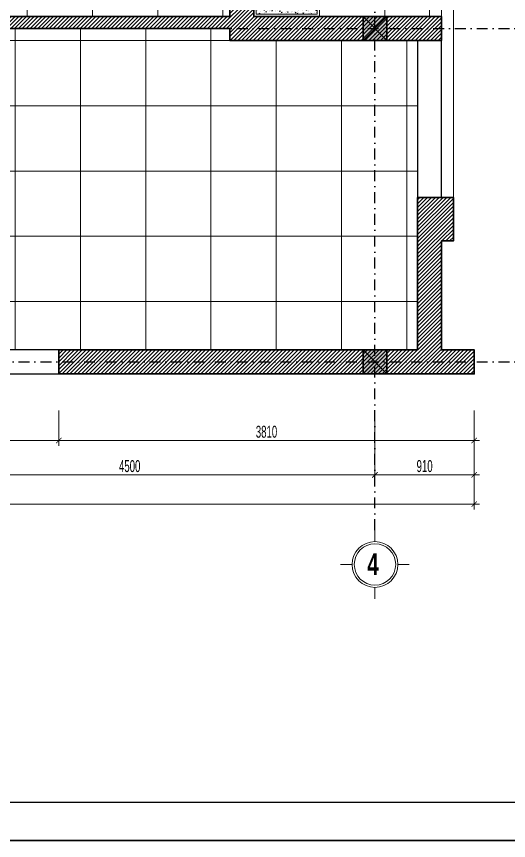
# Model space of a CAD drawing. Header units: inches. Extents: x 274208 to 641690, y -81912 to 129129.
# Drawn here: x 564973 to 569486, y 89217 to 96778 of the extents above; entities that cross this region are included whole.
import ezdxf

# ---------------------------------------------------------------- set-up
doc = ezdxf.new("R2010")
doc.units = ezdxf.units.IN
doc.header["$MEASUREMENT"] = 0
doc.header["$PDMODE"] = 3
doc.linetypes.add('DASHDOT', pattern=[1, 0.5, -0.25, 0, -0.25])
doc.linetypes.add('HIDDEN', pattern=[0.375, 0.25, -0.125])
for name, color, linetype, lineweight in [('01.Cut', 255, 'Continuous', 35), ('03.Manh', 251, 'Continuous', 13), ('05.Text', 253, 'Continuous', 18), ('06.betong', 2, 'Continuous', 35), ('08.Dim', 156, 'Continuous', 15), ('09.Hatch', 250, 'Continuous', 5), ('11.Khung bo', 32, 'Continuous', 50), ('12.Khung', 36, 'Continuous', 25)]:
    doc.layers.add(name, color=color, linetype=linetype, lineweight=lineweight)
doc.layers.add('NET VUA', color=143, linetype='Continuous')
doc.layers.add('TRUC', color=250, linetype='DASHDOT')
doc.layers.add('Tpl_Bound', color=1, linetype='Continuous', plot=False)
doc.styles.add('AVANTHB', font='')
doc.styles.add('TT5_Text Dim', font='hoatbif.shx', dxfattribs={"width": 0.6})
doc.styles.get('AVANTHB').set_extended_font_data('.VnAvantH', bold=True)
doc.dimstyles.new('TT5_Dim 1-50', dxfattribs={"dimscale": 50, "dimtxt": 2.2, "dimasz": 1, "dimexe": 1, "dimexo": 0.5, "dimgap": 0.5, "dimtad": 1, "dimdec": 0, "dimzin": 0, "dimdsep": 46, "dimtxsty": 'TT5_Text Dim', "dimblk": 'ARCHTICK', "dimcen": 0, "dimdle": 1, "dimclrd": 256, "dimclre": 256, "dimclrt": 1, "dimadec": 0, "dimazin": 0, "dimtfac": 0.015, "dimtdec": 0, "dimtix": 1, "dimtmove": 2, "dimatfit": 3, "dimldrblk": 'DOT', "dimfxl": 1, "dimtolj": 1, "dimtzin": 0, "dimlwd": -1, "dimlwe": -1, "dimarcsym": 1})

# ---------------------------------------------------------------- blocks, each defined once
blk = doc.blocks.new('100')
at = {"layer": '11.Khung bo', "const_width": 26.7}
blk.add_lwpolyline([(1860913, -945240), (1860913, -916940), (1896063, -916940), (1896063, -945240)], close=True, dxfattribs=at)
at = {"layer": '12.Khung', "color": 1}
blk.add_lwpolyline([(1901579, -945940), (1901579, -916240), (1859580, -916240), (1859580, -945940)], close=True, dxfattribs=at)
blk = doc.blocks.new('\xad3yjrtuktyl')
at = {"layer": '06.betong'}
blk.add_hatch(color=0, dxfattribs=at).paths.add_polyline_path([(-110, -110), (110, -110), (110, 110), (-110, 110)])
at = {"layer": '06.betong', "color": 0}
for p, q in [((-110, 110), (110, -110)), ((-110, -110), (110, 110))]:
    blk.add_line(p, q, dxfattribs=at)
blk.add_lwpolyline([(-110, -110), (110, -110), (110, 110), (-110, 110)], close=True, dxfattribs=at)
blk = doc.blocks.new('DANHTRUC')
for p, q in [((980383, -947347), (980383, -947137)), ((979963, -947767), (979753, -947767)), ((980803, -947767), (981013, -947767)), ((980383, -948187), (980383, -948397))]:
    blk.add_line(p, q)
for radius in [420, 380]:
    blk.add_circle((980383, -947767), radius)
blk = doc.blocks.new('_ARCHTICK')
at = {"color": 0, "linetype": 'ByBlock', "const_width": 0.15}
blk.add_lwpolyline([(-0.5, -0.5), (0.5, 0.5)], dxfattribs=at)
blk = doc.blocks.new('*D628')
at = {"layer": '08.Dim', "transparency": 16777216}
for p, q in [((564161.2, 93161.6), (564161.2, 92837)), ((565361.2, 93161.6), (565361.2, 92837)), ((564111.2, 92887), (565411.2, 92887))]:
    blk.add_line(p, q, dxfattribs=at)
at = {"layer": 'Defpoints', "color": 0, "transparency": 16777216}
for p in [(564161.2, 93186.6), (565361.2, 93186.6), (565361.2, 92887)]:
    blk.add_point(p, dxfattribs=at)
at = {"layer": '08.Dim', "transparency": 16777216, "xscale": 50, "yscale": 50, "zscale": 50, "rotation": 180}
blk.add_blockref('_ARCHTICK', (564161.2, 92887), dxfattribs=at)
at = {"layer": '08.Dim', "transparency": 16777216, "xscale": 50, "yscale": 50, "zscale": 50}
blk.add_blockref('_ARCHTICK', (565361.2, 92887), dxfattribs=at)
at = {"layer": '08.Dim', "color": 1, "transparency": 16777216, "insert": (564761.2, 92967), "char_height": 110, "attachment_point": 5, "style": 'TT5_Text Dim'}
blk.add_mtext('\\A1;1200', dxfattribs=at)
blk = doc.blocks.new('_DOT')
at = {"color": 1, "linetype": 'ByBlock'}
blk.add_line((-0.5, 0), (-1, 0), dxfattribs=at)
at = {"color": 1, "linetype": 'ByBlock', "const_width": 0.5}
blk.add_lwpolyline([(-0.25, 0, 1), (0.25, 0, 1)], format="xyb", close=True, dxfattribs=at)
blk = doc.blocks.new('*D629')
at = {"layer": '08.Dim', "transparency": 16777216}
for p, q in [((565361.2, 93161.6), (565361.2, 92837)), ((569171.2, 93161.6), (569171.2, 92837)), ((565311.2, 92887), (569221.2, 92887))]:
    blk.add_line(p, q, dxfattribs=at)
at = {"layer": 'Defpoints', "color": 0, "transparency": 16777216}
for p in [(565361.2, 93186.6), (569171.2, 93186.6), (569171.2, 92887)]:
    blk.add_point(p, dxfattribs=at)
at = {"layer": '08.Dim', "transparency": 16777216, "xscale": 50, "yscale": 50, "zscale": 50, "rotation": 180}
blk.add_blockref('_ARCHTICK', (565361.2, 92887), dxfattribs=at)
at = {"layer": '08.Dim', "transparency": 16777216, "xscale": 50, "yscale": 50, "zscale": 50}
blk.add_blockref('_ARCHTICK', (569171.2, 92887), dxfattribs=at)
at = {"layer": '08.Dim', "color": 1, "transparency": 16777216, "insert": (567266.2, 92967), "char_height": 110, "attachment_point": 5, "style": 'TT5_Text Dim'}
blk.add_mtext('\\A1;3810', dxfattribs=at)
blk = doc.blocks.new('*D633')
at = {"layer": '08.Dim', "transparency": 16777216}
for p, q in [((563761.2, 93161.6), (563761.2, 92521.6)), ((568261.2, 93161.6), (568261.2, 92521.6)), ((563711.2, 92571.6), (568311.2, 92571.6))]:
    blk.add_line(p, q, dxfattribs=at)
at = {"layer": 'Defpoints', "color": 0, "transparency": 16777216}
for p in [(563761.2, 93186.6), (568261.2, 93186.6), (568261.2, 92571.6)]:
    blk.add_point(p, dxfattribs=at)
at = {"layer": '08.Dim', "transparency": 16777216, "xscale": 50, "yscale": 50, "zscale": 50, "rotation": 180}
blk.add_blockref('_ARCHTICK', (563761.2, 92571.6), dxfattribs=at)
at = {"layer": '08.Dim', "transparency": 16777216, "xscale": 50, "yscale": 50, "zscale": 50}
blk.add_blockref('_ARCHTICK', (568261.2, 92571.6), dxfattribs=at)
at = {"layer": '08.Dim', "color": 1, "transparency": 16777216, "insert": (566011.2, 92651.6), "char_height": 110, "attachment_point": 5, "style": 'TT5_Text Dim'}
blk.add_mtext('\\A1;4500', dxfattribs=at)
blk = doc.blocks.new('*D634')
at = {"layer": '08.Dim', "transparency": 16777216}
for p, q in [((568261.2, 93161.6), (568261.2, 92521.6)), ((569171.2, 93161.6), (569171.2, 92521.6)), ((568211.2, 92571.6), (569221.2, 92571.6))]:
    blk.add_line(p, q, dxfattribs=at)
at = {"layer": 'Defpoints', "color": 0, "transparency": 16777216}
for p in [(568261.2, 93186.6), (569171.2, 93186.6), (569171.2, 92571.6)]:
    blk.add_point(p, dxfattribs=at)
at = {"layer": '08.Dim', "transparency": 16777216, "xscale": 50, "yscale": 50, "zscale": 50, "rotation": 180}
blk.add_blockref('_ARCHTICK', (568261.2, 92571.6), dxfattribs=at)
at = {"layer": '08.Dim', "transparency": 16777216, "xscale": 50, "yscale": 50, "zscale": 50}
blk.add_blockref('_ARCHTICK', (569171.2, 92571.6), dxfattribs=at)
at = {"layer": '08.Dim', "color": 1, "transparency": 16777216, "insert": (568716.2, 92651.6), "char_height": 110, "attachment_point": 5, "style": 'TT5_Text Dim'}
blk.add_mtext('\\A1;910', dxfattribs=at)
blk = doc.blocks.new('*D635')
at = {"layer": '08.Dim', "transparency": 16777216}
for p, q in [((556871.2, 93161.6), (556871.2, 92253.9)), ((569171.2, 93161.6), (569171.2, 92253.9)), ((556821.2, 92303.9), (569221.2, 92303.9))]:
    blk.add_line(p, q, dxfattribs=at)
at = {"layer": 'Defpoints', "color": 0, "transparency": 16777216}
for p in [(556871.2, 93186.6), (569171.2, 93186.6), (569171.2, 92303.9)]:
    blk.add_point(p, dxfattribs=at)
at = {"layer": '08.Dim', "transparency": 16777216, "xscale": 50, "yscale": 50, "zscale": 50, "rotation": 180}
blk.add_blockref('_ARCHTICK', (556871.2, 92303.9), dxfattribs=at)
at = {"layer": '08.Dim', "transparency": 16777216, "xscale": 50, "yscale": 50, "zscale": 50}
blk.add_blockref('_ARCHTICK', (569171.2, 92303.9), dxfattribs=at)
at = {"layer": '08.Dim', "color": 1, "transparency": 16777216, "insert": (563021.2, 92383.9), "char_height": 110, "attachment_point": 5, "style": 'TT5_Text Dim'}
blk.add_mtext('\\A1;12300', dxfattribs=at)
blk = doc.blocks.new('jhgfyhtfhdfdf')
at = {"layer": '09.Hatch'}
h = blk.add_hatch(dxfattribs=at)
h.set_pattern_fill('AR-CONC', color=256, scale=10, double=1)
h.set_pattern_definition([(50, (-155818.35, 46424.25), (71.726018, -6.275213), [7.5, -82.5]), (355, (-155818.35, 46424.25), (-13.875133, 75.219213), [6, -66]), (100.451444, (-155812.375, 46423.73), (57.850885, 68.944), [6.37402, -70.11421]), (46.1842, (-155818.35, 46444.25), (106.724133, -16.55193), [11.25, -123.75]), (96.635635, (-155809.46, 46442.87), (93.466195, 97.41186), [9.561034, -105.171376]), (351.184164, (-155818.35, 46444.25), (93.466195, 97.41186), [9, -99]), (21, (-155808.35, 46439.25), (59.690705, -40.26189), [7.5, -82.5]), (326, (-155808.35, 46439.25), (24.331533, 72.515005), [6, -66]), (71.451445, (-155803.38, 46435.896), (84.022238, 32.253115), [6.37402, -70.11421]), (37.5, (-155818.352, 46424.25), (1.2159855, 33.2893854), [0, -65.2, 0, -67, 0, -66.25]), (7.5, (-155818.352, 46424.25), (26.306954, 39.441171), [0, -38.2, 0, -63.7, 0, -25.25]), (327.5, (-155840.652, 46424.25), (53.3822436, -2.255487), [0, -25, 0, -78, 0, -103.5]), (317.5, (-155850.65, 46424.25), (58.318617, 10.010498), [0, -32.5, 0, -51.8, 0, -73.5])])
h.paths.add_polyline_path([(-280, -280), (280, -280), (280, 280), (-280, 280)])
at = {"layer": '09.Hatch', "color": 1}
for p, q in [((0, 597.3), (-105.8, 448.6)), ((0, 0), (0, 597.3)), ((0, 597.3), (105.8, 448.6)), ((597.3, 0), (448.6, 105.8)), ((0, 0), (597.3, 0)), ((597.3, 0), (448.6, -105.8))]:
    blk.add_line(p, q, dxfattribs=at)
at = {"layer": '09.Hatch'}
blk.add_lwpolyline([(-300, -300), (300, -300), (300, 300), (-300, 300)], close=True, dxfattribs=at)
at = {"layer": '09.Hatch', "color": 1}
blk.add_lwpolyline([(-280, -280), (280, -280), (280, 280), (-280, 280)], close=True, dxfattribs=at)

msp = doc.modelspace()

# ---------------------------------------------------------------- hatches: boundary and pattern name
at = {"layer": '09.Hatch'}
h = msp.add_hatch(dxfattribs=at)
h.set_pattern_fill('ANSI31', color=256, scale=200)
h.set_pattern_definition([(45, (556871.196, 93497.585), (-17.67767, 17.67767), [])])
h.paths.add_polyline_path([(557091.2, 100277.6), (558641.2, 100277.6), (560741.2, 100277.6), (560741.2, 97817.6), (560851.2, 97817.6), (560851.2, 100277.6), (561351.2, 100277.6), (563651.2, 100277.6), (563651.2, 97817.6), (563871.2, 97817.6), (563871.2, 100277.6), (566931.2, 100277.6), (566931.2, 100027.6), (567151.2, 100027.6), (567151.2, 100497.6), (561351.2, 100497.6), (558641.2, 100497.6), (556871.2, 100497.6), (556871.2, 99427.6), (557091.2, 99427.6)])
h.paths.add_polyline_path([(557091.2, 96667.6), (560741.2, 96667.6), (560741.2, 96447.6), (560851.2, 96447.6), (560851.2, 96777.6), (560851.2, 96887.6), (560741.2, 96887.6), (560741.2, 96777.6), (557091.2, 96777.6), (557091.2, 97627.6), (556871.2, 97627.6), (556871.2, 94857.6), (556871.2, 93497.6), (558691.2, 93497.6), (558691.2, 93717.6), (557091.2, 93717.6), (557091.2, 94857.6)])
h.paths.add_polyline_path([(560741.2, 93717.6), (560091.2, 93717.6), (560091.2, 93497.6), (561851.2, 93497.6), (561851.2, 93717.6), (560851.2, 93717.6), (560851.2, 95017.6), (562741.2, 95017.6), (562741.2, 95127.6), (560851.2, 95127.6), (560851.2, 95517.6), (560741.2, 95517.6)])
h.paths.add_polyline_path([(564161.2, 93497.6), (564161.2, 93717.6), (563761.2, 93717.6), (563761.2, 95517.6), (563651.2, 95517.6), (563651.2, 95127.6), (563541.2, 95127.6), (563541.2, 95017.6), (563651.2, 95017.6), (563651.2, 93717.6), (562451.2, 93717.6), (562451.2, 93497.6)])
h.paths.add_polyline_path([(565361.2, 93717.6), (565361.2, 93497.6), (568871.2, 93497.6), (569171.2, 93497.6), (569171.2, 93717.6), (568871.2, 93717.6), (568871.2, 94717.6), (568981.2, 94717.6), (568981.2, 95117.6), (568651.2, 95117.6), (568651.2, 93717.6)])
h.paths.add_polyline_path([(567151.2, 96777.6), (567151.2, 97027.6), (566931.2, 97027.6), (566931.2, 96777.6), (563871.2, 96777.6), (563871.2, 96887.6), (563651.2, 96887.6), (563651.2, 96777.6), (563651.2, 96447.6), (563761.2, 96447.6), (563761.2, 96667.6), (566931.2, 96667.6), (566931.2, 96557.6), (568651.2, 96557.6), (568871.2, 96557.6), (568871.2, 96777.6), (567871.2, 96777.6)])
at = {"layer": '09.Hatch', "linetype": 'HIDDEN'}
h = msp.add_hatch(dxfattribs=at)
h.set_pattern_fill('NET', color=256, scale=4790, style=0)
h.set_pattern_definition([(0, (567751.2, 97377.6), (0, 598.75), []), (90, (567751.2, 97377.6), (-598.75, 4e-14), [])])
h.paths.add_polyline_path([(567151.2, 96777.6), (567151.2, 100387.6), (568151.2, 100387.6), (568151.2, 100277.6), (568371.2, 100277.6), (568371.2, 100387.6), (568761.2, 100387.6), (568761.2, 96777.6)])
h = msp.add_hatch(dxfattribs=at)
h.set_pattern_fill('NET', color=256, scale=4790, style=0)
h.set_pattern_definition([(0, (564471.2, 97377.6), (0, 598.75), []), (90, (564471.2, 97377.6), (-598.75, 4e-14), [])])
h.paths.add_polyline_path([(563871.2, 100277.6), (566931.2, 100277.6), (566931.2, 96777.6), (563871.2, 96777.6)])
h = msp.add_hatch(dxfattribs=at)
h.set_pattern_fill('NET', color=256, scale=4790, style=0)
h.set_pattern_definition([(0, (564361.2, 95957.6), (0, 598.75), []), (90, (564361.2, 95957.6), (-598.75, 4e-14), [])])
h.paths.add_polyline_path([(563761.2, 93717.6), (563761.2, 96557.6), (563871.2, 96557.6), (563871.2, 96667.6), (566931.2, 96667.6), (566931.2, 96557.6), (568651.2, 96557.6), (568651.2, 93717.6)])

# ---------------------------------------------------------------- linework, layer by layer
at = {"layer": '01.Cut'}
for p, q in [((566931.2, 96777.6), (566931.2, 97027.6)), ((567151.2, 96777.6), (567151.2, 97027.6)), ((563871.2, 96777.6), (566931.2, 96777.6)), ((567151.2, 96777.6), (567871.2, 96777.6)), ((567871.2, 96777.6), (568871.2, 96777.6)), ((568871.2, 96557.6), (568871.2, 96777.6)), ((563761.2, 96667.6), (566931.2, 96667.6)), ((566931.2, 96667.6), (566931.2, 96557.6)), ((566931.2, 96557.6), (568651.2, 96557.6)), ((568651.2, 96557.6), (568651.2, 96557.6)), ((568651.2, 96557.6), (568871.2, 96557.6)), ((568651.2, 93717.6), (568651.2, 95117.6)), ((565361.2, 93717.6), (568651.2, 93717.6)), ((565361.2, 93717.6), (565361.2, 93497.6))]:
    msp.add_line(p, q, dxfattribs=at)
for points in [[(568651.2, 95117.6), (568981.2, 95117.6), (568981.2, 94717.6), (568871.2, 94717.6), (568871.2, 93717.6), (569171.2, 93717.6), (569171.2, 93497.6), (568871.2, 93497.6)], [(565361.2, 93497.6), (568871.2, 93497.6)]]:
    msp.add_lwpolyline(points, dxfattribs=at)
at = {"layer": '03.Manh'}
for p, q in [((568871.2, 96777.6), (568871.2, 100497.6)), ((568761.2, 96777.6), (568761.2, 100387.6))]:
    msp.add_line(p, q, dxfattribs=at)
msp.add_lwpolyline([(568981.2, 95117.6), (568981.2, 97077.6), (568871.2, 97077.6), (568871.2, 96777.6)], dxfattribs=at)
at = {"layer": 'NET VUA'}
for points in [[(568651.2, 95117.6), (568871.2, 95117.6), (568871.2, 96557.6), (568651.2, 96557.6)], [(564161.2, 93497.6), (565361.2, 93497.6), (565361.2, 93717.6), (564161.2, 93717.6)]]:
    msp.add_lwpolyline(points, close=True, dxfattribs=at)
at = {"layer": 'Tpl_Bound', "color": 1}
msp.add_lwpolyline([(553120.2, 89216.7), (553120.2, 104066.6), (574120, 104066.6), (574120, 89216.7)], close=True, dxfattribs=at)
at = {"layer": 'TRUC', "ltscale": 200}
for p, q in [((568261.2, 92064.6), (568261.2, 101862.1)), ((553786.8, 96667.6), (571361.7, 96667.6)), ((553786.8, 93607.6), (571361.7, 93607.6))]:
    msp.add_line(p, q, dxfattribs=at)

# ---------------------------------------------------------------- block references
at = {"layer": '01.Cut'}
for p in [(568261.2, 96667.6), (568261.2, 93607.6)]:
    msp.add_blockref('\xad3yjrtuktyl', p, dxfattribs=at)
at = {"layer": '05.Text', "xscale": 0.5, "yscale": 0.5, "zscale": 0.5}
for name, p in [('100', (-376669.6, 562186.6)), ('DANHTRUC', (78069.5, 565632.9))]:
    msp.add_blockref(name, p, dxfattribs=at)
at = {"layer": '09.Hatch'}
msp.add_blockref('jhgfyhtfhdfdf', (567451.2, 97077.6), dxfattribs=at)

# ---------------------------------------------------------------- texts
at = {"layer": '05.Text', "style": 'AVANTHB', "width": 0.7}
msp.add_text('4', height=200, dxfattribs=at).set_placement((568190.4, 91652))

# ---------------------------------------------------------------- dimensions: what is measured, and where the dimension line sits
at = {"layer": '08.Dim'}
for base, p1, p2, picture, middle in [((569171.2, 92303.9), (556871.2, 93186.6), (569171.2, 93186.6), '*D635', (563021.2, 92383.9)), ((568261.2, 92571.6), (563761.2, 93186.6), (568261.2, 93186.6), '*D633', (566011.2, 92651.6)), ((565361.2, 92887), (564161.2, 93186.6), (565361.2, 93186.6), '*D628', (564761.2, 92967)), ((569171.2, 92887), (565361.2, 93186.6), (569171.2, 93186.6), '*D629', (567266.2, 92967)), ((569171.2, 92571.6), (568261.2, 93186.6), (569171.2, 93186.6), '*D634', (568716.2, 92651.6))]:
    dim = msp.add_linear_dim(base=base, p1=p1, p2=p2, dimstyle='TT5_Dim 1-50', dxfattribs=at)
    dim.commit()
    dim.dimension.update_dxf_attribs({"geometry": picture, "text_midpoint": middle})

doc.saveas('drawing.dxf')
